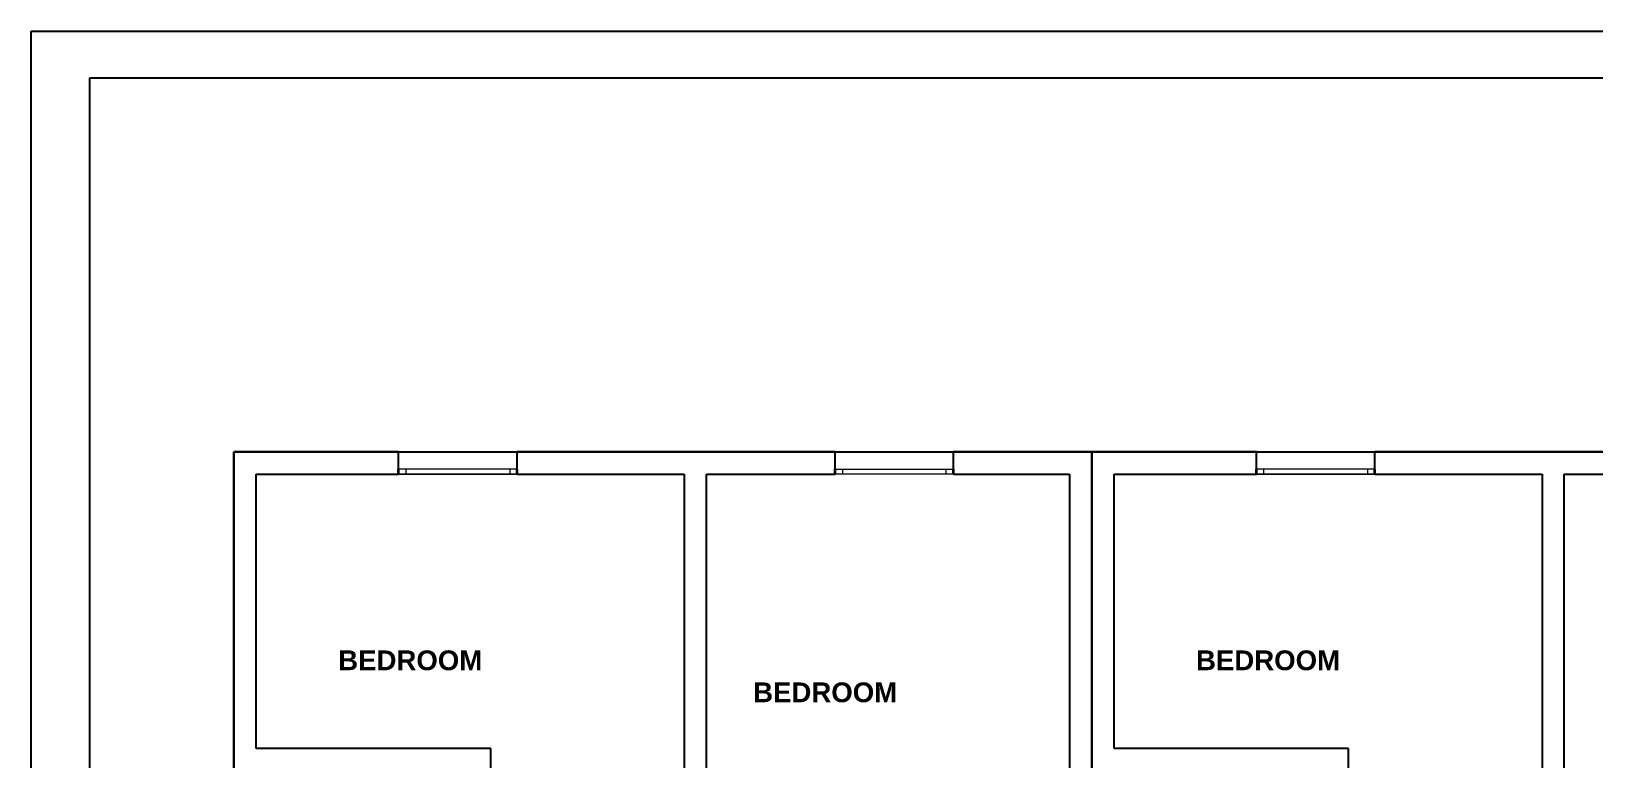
# Model space of a CAD drawing. Header units: inches. Extents: x 23 to 2032867, y 13 to 664695.
# Drawn here: x 434998 to 450831, y 500497 to 507866 of the extents above; entities that cross this region are included whole.
import ezdxf

# ---------------------------------------------------------------- set-up
doc = ezdxf.new("R2010")
doc.units = ezdxf.units.IN
doc.header["$MEASUREMENT"] = 0
doc.linetypes.add('Hidden Line', pattern=[391.222223, 282.222223, -109])
for name, color, linetype, lineweight, true_color in [('Annotation - Text_Pen_No__86', 7, 'Continuous', 20, 0x5555ff), ('ARCHICAD Windows_Pen_No__23', 7, 'Continuous', 20, 0xff6600), ('ARCHICAD Windows_Pen_No__3', 7, 'Continuous', 18, 0xff6600), ('Structural - Bearing_Pen_No__89', 7, 'Continuous', 20, 0x71cebe)]:
    doc.layers.add(name, color=color, linetype=linetype, lineweight=lineweight, true_color=true_color)
doc.layers.add('ARCHICAD Windows_Pen_No__27', color=7, linetype='Continuous', lineweight=35)
doc.layers.add('Structural - Bearing_Pen_No__27', color=7, linetype='Continuous', lineweight=35)
doc.layers.add('LIAB', color=8, linetype='Continuous')
doc.layers.add('PLOTYR', color=15, linetype='Continuous')
doc.styles.add('GENERATED_STYLE_2', font='arialbd.ttf')

msp = doc.modelspace()

# ---------------------------------------------------------------- linework, layer by layer
at = {"layer": 'ARCHICAD Windows_Pen_No__23', "color": 8, "linetype": 'Continuous'}
for p, q in [((438793.419, 503435.357), (438718.419, 503435.357)), ((438718.419, 503385.357), (438793.419, 503385.357)), ((438793.419, 503385.357), (438793.419, 503435.357)), ((439918.419, 503435.357), (439843.419, 503435.357)), ((439843.419, 503435.357), (439843.419, 503385.357)), ((439843.419, 503385.357), (439918.419, 503385.357)), ((443138.382, 503435.357), (443213.382, 503435.357)), ((443213.382, 503385.357), (443138.382, 503385.357)), ((443213.382, 503435.357), (443213.382, 503385.357)), ((444263.382, 503385.357), (444263.382, 503435.357)), ((444263.382, 503435.357), (444338.382, 503435.357)), ((444338.382, 503385.357), (444263.382, 503385.357)), ((447480.437, 503435.357), (447405.437, 503435.357)), ((447480.437, 503435.357), (447405.437, 503435.357)), ((447405.437, 503385.357), (447480.437, 503385.357)), ((447405.437, 503385.357), (447480.437, 503385.357)), ((447480.437, 503385.357), (447480.437, 503435.357)), ((447480.437, 503385.357), (447480.437, 503435.357)), ((448605.437, 503435.357), (448530.437, 503435.357)), ((448530.437, 503435.357), (448530.437, 503385.357)), ((448605.437, 503435.357), (448530.437, 503435.357)), ((448530.437, 503435.357), (448530.437, 503385.357)), ((448530.437, 503385.357), (448605.437, 503385.357)), ((448530.437, 503385.357), (448605.437, 503385.357))]:
    msp.add_line(p, q, dxfattribs=at)
at = {"layer": 'ARCHICAD Windows_Pen_No__27', "color": 8, "linetype": 'Continuous'}
for p, q in [((438718.419, 503385.357), (438718.419, 503435.357)), ((439918.419, 503385.357), (439918.419, 503435.357)), ((443138.382, 503385.357), (443138.382, 503435.357)), ((444338.382, 503385.357), (444338.382, 503435.357)), ((447405.437, 503385.357), (447405.437, 503435.357)), ((447405.437, 503385.357), (447405.437, 503435.357)), ((448605.437, 503385.357), (448605.437, 503435.357)), ((448605.437, 503385.357), (448605.437, 503435.357))]:
    msp.add_line(p, q, dxfattribs=at)
at = {"layer": 'ARCHICAD Windows_Pen_No__3', "color": 8, "linetype": 'Continuous'}
for p, q in [((439918.419, 503610.357), (438718.419, 503610.357)), ((444338.382, 503610.357), (443138.382, 503610.357)), ((448605.437, 503610.357), (447405.437, 503610.357)), ((448605.437, 503610.357), (447405.437, 503610.357)), ((439918.419, 503385.357), (438718.419, 503385.357)), ((439843.419, 503435.357), (438793.419, 503435.357)), ((438793.419, 503385.357), (439843.419, 503385.357)), ((444338.382, 503385.357), (443138.382, 503385.357)), ((443213.382, 503435.357), (444263.382, 503435.357)), ((444263.382, 503385.357), (443213.382, 503385.357)), ((448605.437, 503385.357), (447405.437, 503385.357)), ((448605.437, 503385.357), (447405.437, 503385.357)), ((448530.437, 503435.357), (447480.437, 503435.357)), ((448530.437, 503435.357), (447480.437, 503435.357)), ((447480.437, 503385.357), (448530.437, 503385.357)), ((447480.437, 503385.357), (448530.437, 503385.357))]:
    msp.add_line(p, q, dxfattribs=at)
at = {"layer": 'LIAB', "color": 7, "linetype": 'Continuous', "ltscale": 256.031999}
for p, q in [((435591.451, 507396.875), (473021.565, 507396.875)), ((435591.451, 481390.92), (435591.451, 507396.875))]:
    msp.add_line(p, q, dxfattribs=at)
at = {"layer": 'PLOTYR', "color": 1, "linetype": 'Continuous', "ltscale": 250}
for p, q in [((434998.417, 507866.297), (473490.987, 507866.297)), ((434998.417, 480921.498), (434998.417, 507866.297))]:
    msp.add_line(p, q, dxfattribs=at)
at = {"layer": 'Structural - Bearing_Pen_No__27', "color": 8, "linetype": 'Continuous', "lineweight": 25}
for p, q in [((437051.452, 503610.357), (437051.452, 498644.599)), ((437276.452, 503610.357), (437051.452, 503610.357)), ((438718.419, 503610.357), (437276.452, 503610.357)), ((438718.419, 503435.357), (438718.419, 503610.357)), ((439918.419, 503435.357), (439918.419, 503610.357)), ((443138.382, 503610.357), (439918.419, 503610.357)), ((443138.382, 503435.357), (443138.382, 503610.357)), ((445513.47, 503610.357), (444338.381, 503610.357)), ((444338.382, 503435.357), (444338.382, 503610.357)), ((445738.47, 503610.357), (445513.47, 503610.357)), ((445963.47, 503610.357), (445738.47, 503610.357)), ((447405.437, 503610.357), (445963.47, 503610.357)), ((447405.437, 503610.357), (445963.47, 503610.357)), ((447405.437, 503435.357), (447405.437, 503610.357)), ((447405.437, 503435.357), (447405.437, 503610.357)), ((448605.437, 503435.357), (448605.437, 503610.357)), ((448605.437, 503435.357), (448605.437, 503610.357)), ((450522.737, 503610.357), (448605.437, 503610.357)), ((451825.399, 503610.357), (448605.437, 503610.357)), ((437276.452, 500609.391), (437276.452, 503385.357)), ((437276.452, 503385.357), (438718.419, 503385.357)), ((438718.419, 503385.357), (438718.419, 503435.357)), ((439918.419, 503385.357), (439918.419, 503435.357)), ((439918.419, 503385.357), (441610.719, 503385.357)), ((441610.719, 503385.357), (441610.719, 498869.599)), ((441835.719, 498869.599), (441835.719, 503385.357)), ((441835.719, 503385.357), (443138.382, 503385.357)), ((443138.382, 503385.357), (443138.382, 503435.357)), ((444338.381, 503385.357), (445513.47, 503385.357)), ((444338.382, 503385.357), (444338.382, 503435.357)), ((445513.47, 503385.357), (445513.47, 498869.599)), ((445738.47, 500609.391), (445738.47, 503385.357)), ((445738.47, 503385.357), (445738.47, 498869.599)), ((445963.47, 500609.391), (445963.47, 503385.357)), ((445963.47, 503385.357), (447405.437, 503385.357)), ((445963.47, 503385.357), (447405.437, 503385.357)), ((447405.437, 503385.357), (447405.437, 503435.357)), ((447405.437, 503385.357), (447405.437, 503435.357)), ((448605.437, 503385.357), (448605.437, 503435.357)), ((448605.437, 503385.357), (448605.437, 503435.357)), ((448605.437, 503385.357), (450297.737, 503385.357)), ((448605.437, 503385.357), (450297.737, 503385.357)), ((450297.737, 503385.357), (450297.737, 498869.599)), ((450522.737, 498869.599), (450522.737, 503385.357)), ((450522.737, 503385.357), (451825.399, 503385.357)), ((439651.437, 500609.391), (437276.452, 500609.391)), ((439651.437, 500230.498), (439651.437, 500609.391)), ((448338.455, 500609.391), (445963.47, 500609.391)), ((448338.455, 500230.498), (448338.455, 500609.391))]:
    msp.add_line(p, q, dxfattribs=at)
at = {"layer": 'Structural - Bearing_Pen_No__89', "color": 8, "linetype": 'Continuous', "lineweight": 25}
for p, q in [((437051.452, 498644.809), (437051.452, 503610.357)), ((437051.452, 503610.357), (445738.47, 503610.357)), ((445738.47, 503610.357), (445736.452, 491160.357)), ((445738.47, 503610.357), (454425.487, 503610.357)), ((445738.47, 498644.809), (445738.47, 503610.357))]:
    msp.add_line(p, q, dxfattribs=at)

# ---------------------------------------------------------------- texts
at = {"layer": 'Annotation - Text_Pen_No__86', "color": 8, "linetype": 'Hidden Line', "lineweight": 25, "style": 'GENERATED_STYLE_2'}
for p in [(438106.553, 501402.424), (446793.571, 501402.424), (442308.461, 501078.525)]:
    msp.add_text('BEDROOM', height=200, dxfattribs=at).set_placement(p)

doc.saveas('drawing.dxf')
